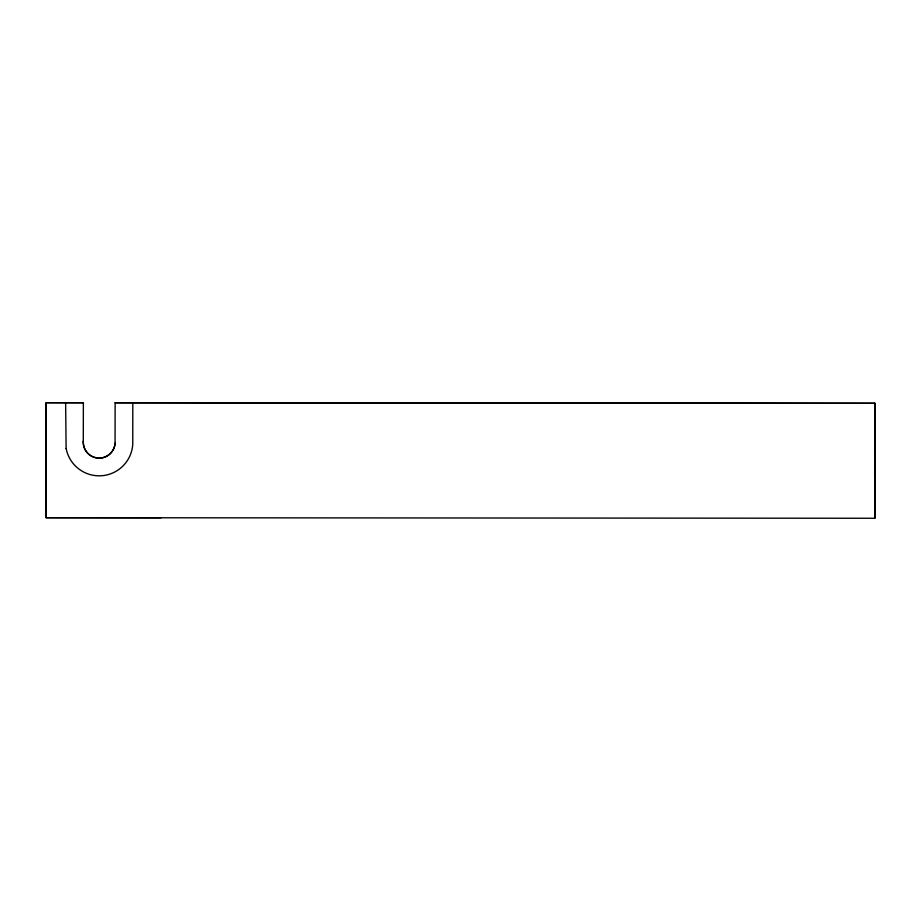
<?xml version="1.0" encoding="UTF-8"?>
<svg xmlns="http://www.w3.org/2000/svg" width="921" height="921" viewBox="0 0 921 921"><rect width="100%" height="100%" fill="white"/><g stroke="black" fill="none" stroke-linecap="round" stroke-linejoin="round"><path stroke-width="1.38" d="M65.633 402.719L66.116 448.492M83.293 441.194L83.362 402.707L46.154 402.684L46.05 517.706L874.869 518.258L874.95 403.26L115.125 402.73L115.067 443.22A15.922 15.922 0 0 1 98.179 458.094A15.922 15.922 0 0 1 83.304 441.194A15.922 15.922 0 0 0 98.19 458.082A15.922 15.922 0 0 0 115.09 443.197M132.797 402.765L132.762 444.348A33.651 33.651 0 0 1 66.128 448.492M874.95 403.26L874.869 518.258M874.674 454.018L874.685 447.238M874.823 467.557L874.8 474.338M161.129 517.752L46.085 517.683L46.165 402.684L83.327 402.73M115.102 402.753L874.639 403.317M874.835 451.186L874.823 447.215L874.674 474.373L874.662 470.401"/></g></svg>
